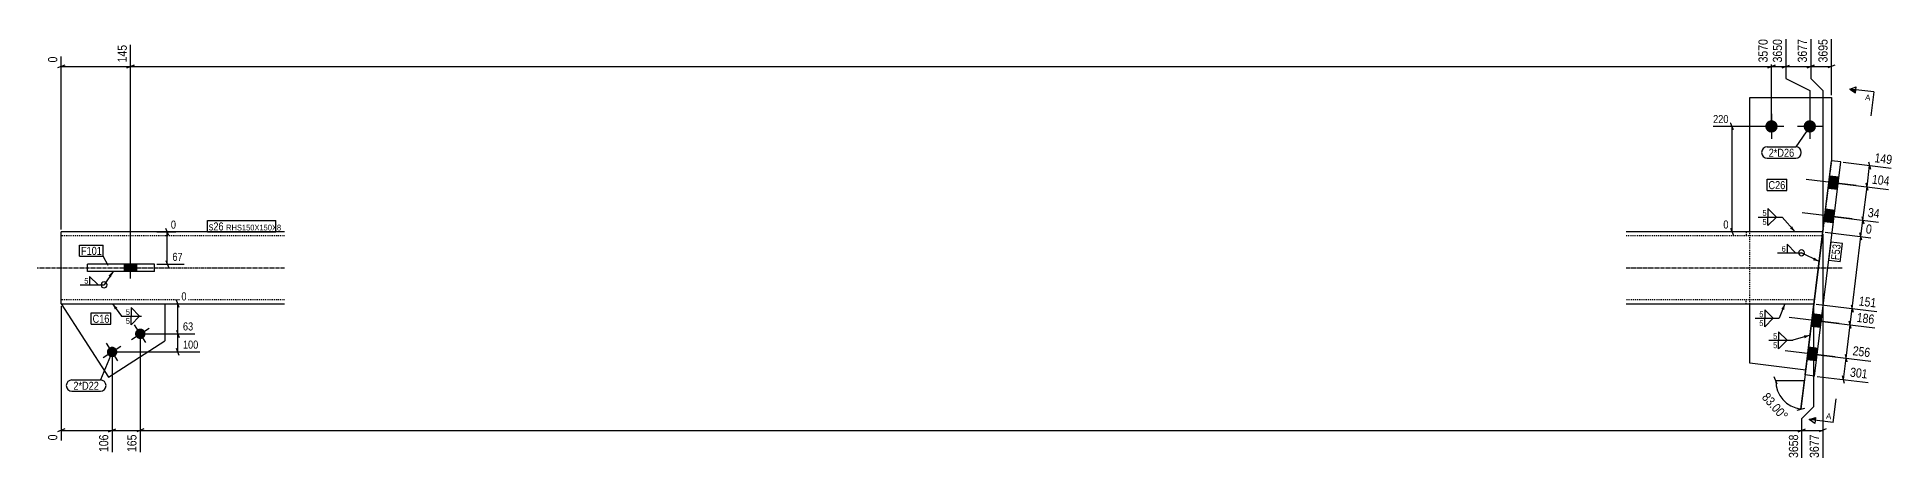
# Model space of a CAD drawing. Header units: millimetres. Extents: x 17 to 27932, y 7 to 1555.
# Drawn here: x 8192 to 12070, y 8 to 890 of the extents above; entities that cross this region are included whole.
import ezdxf

# ---------------------------------------------------------------- set-up
doc = ezdxf.new("R2010")
doc.units = ezdxf.units.MM
doc.linetypes.add('DXK_LINE_DOT2', pattern=[3.9198, 1.9599, -1.9599])
doc.linetypes.add('DXK_LINE_DOT3', pattern=[5.9187, 2.979, -0.9799, 0.9799, -0.9799])
for name, color, linetype in [('MÅLSÆTNING', 7, 'Continuous'), ('STÅL', 7, 'Continuous'), ('TEKST', 7, 'Continuous')]:
    doc.layers.add(name, color=color, linetype=linetype)
doc.styles.add('Arial', font='ARIAL.TTF', dxfattribs={"height": 0.2})
doc.styles.add('Arial Narrow', font='ARIALN.TTF', dxfattribs={"height": 0.2})

msp = doc.modelspace()

# ---------------------------------------------------------------- hatches: boundary and pattern name
at = {"layer": 'STÅL', "linetype": 'Continuous'}
for points in [[(11825.3, 703.5, -1), (11799.3, 703.5, -1)], [(11905.3, 703.5, -1), (11879.3, 703.5, -1)], [(11933.5, 600), (11930.3, 574.2), (11950.2, 571.8), (11953.4, 597.6)], [(11933.5, 600), (11930.3, 574.2), (11950.2, 571.8), (11953.4, 597.6)], [(11925, 530.6), (11921.8, 504.7), (11941.7, 502.3), (11944.8, 528.1)], [(11925, 530.6), (11921.8, 504.7), (11941.7, 502.3), (11944.8, 528.1)], [(8400.3, 416), (8374.3, 416), (8374.3, 401), (8400.3, 401)], [(11898.2, 312.2), (11895, 286.4), (11914.8, 283.9), (11918, 309.8)], [(11898.2, 312.2), (11895, 286.4), (11914.8, 283.9), (11918, 309.8)], [(8398.3, 264.9, -1), (8416.8, 276.8, -1)], [(8339.4, 227, -1), (8357.9, 238.9, -1)], [(11889.6, 242.7), (11886.5, 216.9), (11906.3, 214.5), (11909.5, 240.3)], [(11889.6, 242.7), (11886.5, 216.9), (11906.3, 214.5), (11909.5, 240.3)]]:
    msp.add_hatch(color=96, dxfattribs=at).paths.add_polyline_path(points)
at = {"layer": 'TEKST', "linetype": 'Continuous'}
for color, points in [(3, [(11855.6, 495), (11861.4, 483.5), (11850.9, 490.9)]), (3, [(11901.8, 430), (11911.6, 421.6), (11899, 424.4)]), (3, [(8341.1, 392.3), (8350.6, 401), (8346.3, 388.8)]), (3, [(11832.9, 323.1), (11840.5, 333.5), (11838.7, 320.7)]), (3, [(11879.9, 267.5), (11892.8, 268.1), (11881.7, 261.5)]), (30, [(11904.4, 96.5), (11903.7, 90.3), (11891.3, 91.8)])]:
    msp.add_hatch(color=color, dxfattribs=at).paths.add_polyline_path(points)

# ---------------------------------------------------------------- linework, layer by layer
at = {"layer": 'MÅLSÆTNING', "color": 7, "linetype": 'Continuous'}
for p, q in [((8387.3, 413.5), (8387.3, 873.4)), ((8387.3, 413.5), (8387.3, 873.4)), ((11812.3, 708.5), (11812.3, 885.6)), ((11842.3, 885.6), (11842.3, 803.4)), ((11842.3, 885.6), (11842.3, 803.4)), ((11894.2, 885.6), (11894.2, 803.4)), ((11937.3, 768.5), (11937.3, 885.6)), ((8249.8, 831.4), (8234.8, 825.4)), ((8242.3, 488.5), (8242.3, 849.1)), ((8242.3, 828.4), (8387.3, 828.4)), ((8394.8, 831.4), (8379.8, 825.4)), ((8379.8, 825.4), (8394.8, 831.4)), ((8387.3, 828.4), (11812.3, 828.4)), ((11804.8, 825.4), (11819.8, 831.4)), ((11834.8, 825.4), (11849.8, 831.4)), ((11886.7, 825.4), (11901.7, 831.4)), ((11894.2, 828.4), (11937.3, 828.4)), ((11944.8, 831.4), (11929.8, 825.4)), ((11842.3, 803.4), (11892.3, 778.4)), ((11842.3, 803.4), (11892.3, 778.4)), ((11892.3, 778.4), (11892.3, 708.5)), ((11892.3, 778.4), (11892.3, 708.5)), ((11894.2, 803.4), (11919.2, 778.4)), ((11894.2, 803.4), (11919.2, 778.4)), ((11919.2, 778.4), (11919.2, 488.5)), ((11919.2, 778.4), (11919.2, 488.5)), ((11807.3, 703.5), (11690.5, 703.5)), ((11733, 696), (11727, 711)), ((11730, 483.5), (11730, 703.5)), ((11962.2, 628.7), (12061.9, 616.5)), ((12011.7, 577.3), (12017.2, 622)), ((12015.1, 629.8), (12019.3, 614.2)), ((11936.9, 586.5), (12056.4, 571.8)), ((11936.9, 586.5), (12056.4, 571.8)), ((12013.8, 569.5), (12009.7, 585.1)), ((12013.8, 569.5), (12009.7, 585.1)), ((12003.2, 507.8), (12011.7, 577.3)), ((11928.4, 517), (12035.8, 503.8)), ((12001.1, 515.7), (12005.3, 500)), ((8442.4, 483.3), (8482, 483.3)), ((8466.9, 475.8), (8460.9, 490.8)), ((8463.9, 416), (8463.9, 483.3)), ((11762.3, 483.5), (11711.8, 483.5)), ((11727, 491), (11733, 476)), ((11918.6, 478.5), (11873.8, 113.8)), ((11919.2, 478.5), (11919.2, 12)), ((11924.2, 482.9), (12019.5, 471.1)), ((11980.6, 323.7), (11999, 473.7)), ((12001.1, 465.9), (11996.9, 481.5)), ((8442.3, 416), (8499.1, 416)), ((8460.9, 423.5), (8466.9, 408.5)), ((8242.3, 328.5), (8242.3, 48.6)), ((8463.6, 333.5), (8504.1, 333.5)), ((8488.9, 326), (8482.9, 341)), ((8485.9, 270.9), (8485.9, 333.5)), ((11900.8, 119.3), (11900.8, 328.5)), ((11900.8, 119.3), (11900.8, 328.5)), ((11905.7, 332.9), (12032.5, 317.3)), ((11905.7, 332.9), (12032.5, 317.3)), ((11976.4, 289.5), (11980.6, 323.7)), ((11978.5, 331.5), (11982.6, 315.9)), ((11978.5, 331.5), (11982.6, 315.9)), ((8482.9, 278.4), (8488.9, 263.4)), ((8482.9, 278.4), (8488.9, 263.4)), ((11901.5, 298.7), (12028.3, 283.1)), ((11901.5, 298.7), (12028.3, 283.1)), ((11967.9, 220), (11976.4, 289.5)), ((11978.4, 281.7), (11974.3, 297.3)), ((11978.4, 281.7), (11974.3, 297.3)), ((8353.7, 233), (8531.8, 233)), ((8407.5, 265.9), (8407.5, 24.2)), ((8407.5, 265.9), (8407.5, 24.2)), ((8412.5, 270.9), (8521.1, 270.9)), ((8412.5, 270.9), (8521.1, 270.9)), ((8488.9, 225.5), (8482.9, 240.5)), ((8485.9, 233), (8485.9, 270.9)), ((8348.7, 228), (8348.7, 24.2)), ((8348.7, 228), (8348.7, 24.2)), ((11893, 229.2), (12019.8, 213.6)), ((11893, 229.2), (12019.8, 213.6)), ((11962.4, 175.3), (11967.9, 220)), ((11965.8, 227.8), (11969.9, 212.2)), ((11965.8, 227.8), (11969.9, 212.2)), ((11824.1, 165.9), (11818.1, 180.9)), ((11821.1, 173.4), (11881.1, 173.4)), ((11873.8, 113.8), (11881.1, 173.4)), ((11907.4, 182.1), (12014.3, 169)), ((11964.4, 167.5), (11960.3, 183.2)), ((11875.8, 94.3), (11900.8, 119.3)), ((11875.8, 94.3), (11900.8, 119.3)), ((11866, 111.7), (11881.6, 115.9)), ((11875.8, 12), (11875.8, 94.3)), ((8249.8, 72.3), (8234.8, 66.3)), ((8242.3, 69.3), (8348.7, 69.3)), ((8341.2, 66.3), (8356.2, 72.3)), ((8348.7, 69.3), (8407.5, 69.3)), ((8415, 72.3), (8400, 66.3)), ((8415, 72.3), (8400, 66.3)), ((11875.8, 69.3), (11919.2, 69.3)), ((11926.7, 72.3), (11911.7, 66.3))]:
    msp.add_line(p, q, dxfattribs=at)
msp.add_arc((11881.1, 173.4), 60, 180, 263, dxfattribs=at)
at = {"layer": 'STÅL', "color": 2, "linetype": 'Continuous'}
for p, q in [((11767.3, 483.5), (11767.3, 763.5)), ((11767.3, 763.5), (11937.3, 763.5)), ((11937.3, 763.5), (11937.3, 630.7)), ((11882.6, 185.1), (11937.4, 631.8)), ((11902.4, 182.7), (11957.3, 629.4)), ((11957.3, 629.4), (11937.4, 631.8)), ((8708.6, 483.5), (8242.3, 483.5)), ((8242.3, 463.5), (8242.3, 483.5)), ((11919.2, 483.5), (11509.3, 483.5)), ((8242.3, 353.5), (8242.3, 463.5)), ((8297.3, 401), (8297.3, 416)), ((8437.3, 416), (8297.3, 416)), ((8437.3, 401), (8297.3, 401)), ((8437.3, 401), (8437.3, 416)), ((8242.3, 333.5), (8242.3, 353.5)), ((8242.3, 333.5), (8340.9, 180.4)), ((8242.3, 333.5), (8708.6, 333.5)), ((8458.6, 333.5), (8458.6, 256.2)), ((11509.3, 333.5), (11900.8, 333.5)), ((11767.3, 209.4), (11767.3, 333.5)), ((8340.9, 180.4), (8458.6, 256.2)), ((11883.8, 195.1), (11767.3, 209.4)), ((11902.4, 182.7), (11882.6, 185.1))]:
    msp.add_line(p, q, dxfattribs=at)
at = {"layer": 'STÅL', "color": 96, "linetype": 'Continuous'}
for p, q in [((11838.3, 703.5), (11786.3, 703.5)), ((11812.3, 729.5), (11812.3, 677.5)), ((11918.3, 703.5), (11866.3, 703.5)), ((11892.3, 729.5), (11892.3, 677.5)), ((11989, 580.1), (11884.8, 592.9)), ((11989, 580.1), (11884.8, 592.9)), ((11953.4, 597.6), (11933.5, 600)), ((11953.4, 597.6), (11933.5, 600)), ((11950.2, 571.8), (11930.3, 574.2)), ((11950.2, 571.8), (11930.3, 574.2)), ((11980.5, 510.6), (11876.2, 523.4)), ((11980.5, 510.6), (11876.2, 523.4)), ((11941.7, 502.3), (11921.8, 504.7)), ((11941.7, 502.3), (11921.8, 504.7)), ((11944.8, 528.1), (11925, 530.6)), ((11944.8, 528.1), (11925, 530.6)), ((8374.3, 401), (8374.3, 416)), ((8387.3, 386), (8387.3, 416)), ((8400.3, 401), (8400.3, 416)), ((11918, 309.8), (11898.2, 312.2)), ((11918, 309.8), (11898.2, 312.2)), ((8389, 259), (8426, 282.8)), ((8419.4, 252.4), (8395.6, 289.4)), ((11953.7, 292.3), (11849.4, 305.1)), ((11953.7, 292.3), (11849.4, 305.1)), ((11914.8, 283.9), (11895, 286.4)), ((11914.8, 283.9), (11895, 286.4)), ((8330.2, 221.1), (8367.2, 244.9)), ((8360.6, 214.5), (8336.8, 251.5)), ((11945.1, 222.8), (11840.9, 235.6)), ((11945.1, 222.8), (11840.9, 235.6)), ((11909.5, 240.3), (11889.6, 242.7)), ((11909.5, 240.3), (11889.6, 242.7)), ((11906.3, 214.5), (11886.5, 216.9)), ((11906.3, 214.5), (11886.5, 216.9))]:
    msp.add_line(p, q, dxfattribs=at)
at = {"layer": 'STÅL', "color": 7, "linetype": 'DXK_LINE_DOT2'}
for p, q in [((11937.3, 630.7), (11883.8, 195.1)), ((8708.6, 475.5), (8242.3, 475.5)), ((11918.2, 475.5), (11509.3, 475.5)), ((11759.3, 483.5), (11759.3, 475.5)), ((11767.3, 333.5), (11767.3, 483.5)), ((11919.2, 483.5), (11900.8, 333.5)), ((8242.3, 342.4), (8242.3, 353.5)), ((8242.3, 341.5), (8242.3, 342.4)), ((8708.6, 341.5), (8242.3, 341.5)), ((8242.3, 335), (8242.3, 341.5)), ((8242.3, 333.5), (8458.6, 333.5)), ((11901.8, 341.5), (11509.3, 341.5)), ((11759.3, 333.5), (11759.3, 341.5))]:
    msp.add_line(p, q, dxfattribs=at)
at = {"layer": 'STÅL', "color": 7, "linetype": 'DXK_LINE_DOT3'}
for p, q in [((8192.3, 408.5), (8708.6, 408.5)), ((11509.3, 408.5), (11960, 408.5))]:
    msp.add_line(p, q, dxfattribs=at)
at = {"layer": 'TEKST', "color": 30, "linetype": 'Continuous'}
for p, q in [((11975.9, 781.4), (11987.6, 773.7)), ((11891.3, 91.8), (11904.4, 96.5))]:
    msp.add_line(p, q, dxfattribs=at)
at = {"layer": 'TEKST', "color": 3, "linetype": 'Continuous'}
for p, q in [((11861.4, 483.5), (11834.8, 514.4)), ((11911.6, 421.6), (11874.9, 439.8)), ((8350.6, 401), (8332, 372.9)), ((11840.5, 333.5), (11828.3, 303.2)), ((11892.8, 268.1), (11857.1, 257.3))]:
    msp.add_line(p, q, dxfattribs=at)
for centre, start, end in [((11874.9, 439.8), 90, 270), ((11874.9, 439.8), 270, 90), ((8332, 372.9), 90, 270), ((8332, 372.9), 270, 90)]:
    msp.add_arc(centre, 6.25, start, end, dxfattribs=at)

# ---------------------------------------------------------------- wipeouts: each hides what was drawn before it
at = {"color": 0, "linetype": 'Continuous'}
msp.add_wipeout([(12018.3, 757.3), (12019.8, 769.7), (12008.8, 771.1), (12007.3, 758.7)], dxfattribs=at).dxf.layer = 'TEKST'
at = {"color": 0}
for points in [[(11859.8, 640.2), (11859.8, 657.7), (11806.5, 657.7), (11806.5, 640.2)], [(11841.2, 572.7), (11841.2, 590.2), (11806, 590.2), (11806, 572.7)], [(11802, 515.9), (11802, 530.4), (11792.4, 530.4), (11792.4, 515.9)], [(8327.4, 435.5), (8327.4, 453), (8283.7, 453), (8283.7, 435.5)], [(11842.2, 441.3), (11842.2, 455.8), (11832.5, 455.8), (11832.5, 441.3)], [(11824.4, 258.8), (11824.4, 273.3), (11814.8, 273.3), (11814.8, 258.8)]]:
    msp.add_wipeout(points, dxfattribs=at).dxf.layer = 'TEKST'

# ---------------------------------------------------------------- next in the draw order: hatches: boundary and pattern name
at = {"layer": 'TEKST', "linetype": 'Continuous'}
msp.add_hatch(color=30, dxfattribs=at).paths.add_polyline_path([(11988.3, 779.9), (11987.6, 773.7), (11975.9, 781.4)])

# ---------------------------------------------------------------- next in the draw order: linework, layer by layer
at = {"layer": 'TEKST', "color": 30, "linetype": 'Continuous'}
for p in [(11975.9, 781.4), (11987.6, 773.7)]:
    msp.add_line(p, (11989.1, 786.1), dxfattribs=at)
at = {"layer": 'TEKST', "color": 7, "linetype": 'Continuous'}
for q in [(11975.9, 781.4), (12019.5, 725.7)]:
    msp.add_line((12025.6, 775.3), q, dxfattribs=at)
at = {"layer": 'TEKST', "color": 3, "linetype": 'Continuous'}
for p, q in [((11822.5, 514.4), (11804.6, 532.2)), ((11804.6, 532.2), (11804.6, 514.4)), ((11804.6, 514.4), (11822.5, 514.4)), ((11824.8, 439.8), (11874.9, 439.8)), ((11862.6, 439.8), (11844.7, 457.7)), ((11844.7, 457.7), (11844.7, 439.8)), ((11844.7, 439.8), (11862.6, 439.8)), ((11844.8, 257.3), (11826.9, 275.1)), ((11826.9, 275.1), (11826.9, 257.3)), ((11826.9, 257.3), (11844.8, 257.3))]:
    msp.add_line(p, q, dxfattribs=at)

# ---------------------------------------------------------------- next in the draw order: texts
at = {"layer": 'TEKST', "color": 3, "linetype": 'Continuous', "style": 'Arial'}
msp.add_text('A', height=11.9, rotation=-7.0015, dxfattribs=at).set_placement((12007.3, 758.7))
at = {"layer": 'TEKST', "color": 3, "style": 'Arial Narrow'}
msp.add_text('6', height=11.9, dxfattribs=at).set_placement((11833.5, 442.3))

# ---------------------------------------------------------------- next in the draw order: wipeouts: each hides what was drawn before it
at = {"color": 0, "linetype": 'Continuous'}
for points, layer in [([(8238.3, 853.1), (8210.3, 853.1), (8210.3, 832.9), (8238.3, 832.9)], 'MÅLSÆTNING'), ([(8383.3, 877.4), (8355.3, 877.4), (8355.3, 832.9), (8383.3, 832.9)], 'MÅLSÆTNING'), ([(11808.3, 889.6), (11780.3, 889.6), (11780.3, 832.9), (11808.3, 832.9)], 'MÅLSÆTNING'), ([(11933.3, 889.6), (11905.3, 889.6), (11905.3, 832.9), (11933.3, 832.9)], 'MÅLSÆTNING'), ([(11726, 707), (11726, 731.5), (11687, 731.5), (11687, 707)], 'MÅLSÆTNING'), ([(12066.4, 620), (12069.8, 647.8), (12025.6, 653.2), (12022.2, 625.4)], 'MÅLSÆTNING'), ([(8485.5, 486.8), (8485.5, 511.3), (8467.9, 511.3), (8467.9, 486.8)], 'MÅLSÆTNING'), ([(11726, 487), (11726, 511.5), (11708.3, 511.5), (11708.3, 487)], 'MÅLSÆTNING'), ([(12024, 474.6), (12027.4, 502.4), (12007.4, 504.9), (12003.9, 477.1)], 'MÅLSÆTNING'), ([(8499.4, 419.5), (8499.4, 444), (8471.1, 444), (8471.1, 419.5)], 'MÅLSÆTNING'), ([(8507.6, 337), (8507.6, 361.5), (8489.9, 361.5), (8489.9, 337)], 'MÅLSÆTNING'), ([(12033.4, 321.2), (12036.8, 349), (11992.6, 354.4), (11989.1, 326.6)], 'MÅLSÆTNING'), ([(8521.4, 274.4), (8521.4, 298.9), (8493.1, 298.9), (8493.1, 274.4)], 'MÅLSÆTNING'), ([(12020.6, 217.6), (12024.1, 245.3), (11979.8, 250.8), (11976.4, 223)], 'MÅLSÆTNING'), ([(8238.3, 64.7), (8210.3, 64.7), (8210.3, 44.6), (8238.3, 44.6)], 'MÅLSÆTNING'), ([(11936.7, 92.5), (11938.2, 104.9), (11927.2, 106.3), (11925.7, 93.9)], 'TEKST')]:
    msp.add_wipeout(points, dxfattribs=at).dxf.layer = layer
at = {"color": 0}
for points, layer in [([(11834.1, 82.7), (11855.1, 101.3), (11806.4, 156.3), (11785.4, 137.8)], 'MÅLSÆTNING'), ([(11859.8, 640.2), (11859.8, 657.7), (11806.5, 657.7), (11806.5, 640.2)], 'TEKST'), ([(11841.2, 572.7), (11841.2, 590.2), (11806, 590.2), (11806, 572.7)], 'TEKST'), ([(8581.4, 486.5), (8581.4, 504), (8550.5, 504), (8550.5, 486.5)], 'TEKST'), ([(8327.4, 435.5), (8327.4, 453), (8283.7, 453), (8283.7, 435.5)], 'TEKST'), ([(8299.3, 374.4), (8299.3, 388.9), (8289.7, 388.9), (8289.7, 374.4)], 'TEKST'), ([(8343.2, 293.9), (8343.2, 311.4), (8308, 311.4), (8308, 293.9)], 'TEKST'), ([(8385.8, 309.3), (8385.8, 323.8), (8376.2, 323.8), (8376.2, 309.3)], 'TEKST'), ([(11795.5, 304.7), (11795.5, 319.2), (11785.9, 319.2), (11785.9, 304.7)], 'TEKST'), ([(8321.2, 154.1), (8321.2, 171.6), (8267.9, 171.6), (8267.9, 154.1)], 'TEKST')]:
    msp.add_wipeout(points, dxfattribs=at).dxf.layer = layer

# ---------------------------------------------------------------- next in the draw order: linework, layer by layer
at = {"layer": 'MÅLSÆTNING', "color": 7, "linetype": 'Continuous'}
for p, q in [((11812.3, 708.5), (11812.3, 885.6)), ((11894.2, 885.6), (11894.2, 803.4)), ((11819.8, 831.4), (11804.8, 825.4)), ((11812.3, 828.4), (11842.3, 828.4)), ((11842.3, 828.4), (11894.2, 828.4)), ((11901.7, 831.4), (11886.7, 825.4)), ((11928.4, 517), (12035.8, 503.8)), ((11999, 473.7), (12003.2, 507.8)), ((12001.1, 515.7), (12005.3, 500)), ((11924.2, 482.9), (12019.5, 471.1)), ((12001.1, 465.9), (11996.9, 481.5)), ((11868.3, 66.3), (11883.3, 72.3))]:
    msp.add_line(p, q, dxfattribs=at)
at = {"layer": 'TEKST', "color": 7, "linetype": 'Continuous'}
for p, q in [((11892.3, 703.5), (11862.8, 660.7)), ((11803.5, 660.7), (11862.8, 660.7)), ((11803.5, 637.2), (11862.8, 637.2)), ((11803, 593.2), (11844.2, 593.2)), ((11803, 569.7), (11803, 593.2)), ((11844.2, 569.7), (11844.2, 593.2)), ((11803, 569.7), (11844.2, 569.7)), ((8280.7, 456), (8330.4, 456)), ((8280.7, 432.5), (8280.7, 456)), ((8280.7, 432.5), (8330.4, 432.5)), ((8330.4, 432.5), (8330.4, 456)), ((8340.2, 413.3), (8330.4, 432.5)), ((11940.9, 85.7), (11947, 135.3)), ((11940.9, 85.7), (11891.3, 91.8))]:
    msp.add_line(p, q, dxfattribs=at)
at = {"layer": 'TEKST', "color": 3, "linetype": 'Continuous'}
for p, q in [((8319.7, 372.9), (8301.8, 390.7)), ((8301.8, 390.7), (8301.8, 372.9)), ((8281.9, 372.9), (8332, 372.9)), ((8301.8, 372.9), (8319.7, 372.9)), ((8406.2, 307.8), (8388.4, 325.7)), ((8388.4, 325.7), (8388.4, 307.8)), ((11816, 303.2), (11798.1, 321.1)), ((11798.1, 321.1), (11798.1, 303.2)), ((8388.4, 307.8), (8406.2, 307.8)), ((11798.1, 303.2), (11816, 303.2))]:
    msp.add_line(p, q, dxfattribs=at)
at = {"layer": 'TEKST', "color": 7, "linetype": 'Continuous'}
for centre, start, end in [((11803.5, 649), 90, 270), ((11862.8, 649), 270, 90)]:
    msp.add_arc(centre, 11.8, start, end, dxfattribs=at)

# ---------------------------------------------------------------- next in the draw order: texts
at = {"layer": 'MÅLSÆTNING', "color": 3, "linetype": 'Continuous', "style": 'Arial Narrow'}
for s, height, rotation, p in [('145', 19.09, 90.0002, (8379.3, 836.9)), ('3570', 19.09, 90.0002, (11804.3, 836.9)), ('3695', 19.09, 90.0002, (11929.3, 836.9)), ('0', 19.1, 90.0002, (8234.3, 836.9)), ('149', 19.09, -7.0015, (12026.6, 628.9)), ('0', 19.1, -7.0015, (12008.4, 480.6)), ('151', 19.09, -7.0015, (11993.6, 330.1)), ('0', 19.1, 90.0002, (8234.3, 48.6))]:
    msp.add_text(s, height=height, rotation=rotation, dxfattribs=at).set_placement(p)
for s, p in [('220', (11690.5, 710.5)), ('0', (8471.4, 490.3)), ('0', (11711.8, 490.5)), ('67', (8474.6, 423)), ('0', (8493.4, 340.5))]:
    msp.add_text(s, height=16.7, dxfattribs=at).set_placement(p)
at = {"layer": 'MÅLSÆTNING', "color": 3, "style": 'Arial Narrow'}
msp.add_text('83.00°', height=19.09, rotation=-48.5009, dxfattribs=at).set_placement((11791.1, 137.4))
at = {"layer": 'TEKST', "color": 3, "style": 'Arial Narrow'}
for s, height, p in [('2*D26', 16.7, (11806.5, 640.2)), ('C26', 16.7, (11806, 572.7)), ('F101', 16.7, (8283.7, 435.5)), ('5', 11.9, (8290.7, 375.4))]:
    msp.add_text(s, height=height, dxfattribs=at).set_placement(p)
at = {"layer": 'TEKST', "color": 3, "linetype": 'Continuous', "style": 'Arial'}
msp.add_text('A', height=11.9, rotation=-7.0015, dxfattribs=at).set_placement((11925.7, 93.9))

# ---------------------------------------------------------------- next in the draw order: wipeouts: each hides what was drawn before it
at = {"color": 0, "linetype": 'Continuous'}
for points, layer in [([(8532.1, 236.5), (8532.1, 261), (8493.1, 261), (8493.1, 236.5)], 'MÅLSÆTNING'), ([(12015.2, 172.9), (12018.6, 200.7), (11974.3, 206.1), (11970.9, 178.3)], 'MÅLSÆTNING'), ([(11802, 497.1), (11802, 511.6), (11792.4, 511.6), (11792.4, 497.1)], 'TEKST'), ([(11824.4, 240), (11824.4, 254.5), (11814.8, 254.5), (11814.8, 240)], 'TEKST')]:
    msp.add_wipeout(points, dxfattribs=at).dxf.layer = layer
at = {"color": 0}
for points in [[(8581.4, 486.5), (8581.4, 504), (8550.5, 504), (8550.5, 486.5)], [(8343.2, 293.9), (8343.2, 311.4), (8308, 311.4), (8308, 293.9)], [(8321.2, 154.1), (8321.2, 171.6), (8267.9, 171.6), (8267.9, 154.1)]]:
    msp.add_wipeout(points, dxfattribs=at).dxf.layer = 'TEKST'

# ---------------------------------------------------------------- next in the draw order: linework, layer by layer
at = {"layer": 'TEKST', "color": 7, "linetype": 'Continuous'}
for p, q in [((8547.5, 483.5), (8547.5, 507)), ((8305, 314.4), (8346.2, 314.4)), ((8305, 290.9), (8305, 314.4)), ((8346.2, 290.9), (8346.2, 314.4)), ((8305, 290.9), (8346.2, 290.9)), ((8348.7, 233), (8324.2, 174.6)), ((8264.9, 174.6), (8324.2, 174.6)), ((8264.9, 151.1), (8324.2, 151.1))]:
    msp.add_line(p, q, dxfattribs=at)
at = {"layer": 'TEKST', "color": 3, "linetype": 'Continuous'}
for p, q in [((11784.7, 514.4), (11834.8, 514.4)), ((11804.6, 514.4), (11822.5, 514.4)), ((11822.5, 514.4), (11804.6, 496.5)), ((11804.6, 496.5), (11804.6, 514.4)), ((11807, 257.3), (11857.1, 257.3)), ((11826.9, 257.3), (11844.8, 257.3)), ((11844.8, 257.3), (11826.9, 239.4)), ((11826.9, 239.4), (11826.9, 257.3))]:
    msp.add_line(p, q, dxfattribs=at)
at = {"layer": 'TEKST', "color": 7, "linetype": 'Continuous'}
for centre, start, end in [((8264.9, 162.8), 90, 270), ((8324.2, 162.8), 270, 90)]:
    msp.add_arc(centre, 11.8, start, end, dxfattribs=at)

# ---------------------------------------------------------------- next in the draw order: texts
at = {"layer": 'MÅLSÆTNING', "color": 3, "linetype": 'Continuous', "style": 'Arial Narrow'}
for s, p in [('63', (8496.6, 277.9)), ('100', (8496.6, 240))]:
    msp.add_text(s, height=16.7, dxfattribs=at).set_placement(p)
for s, p in [('256', (11980.9, 226.5)), ('301', (11975.4, 181.8))]:
    msp.add_text(s, height=19.09, rotation=-7.0015, dxfattribs=at).set_placement(p)
at = {"layer": 'TEKST', "color": 3, "style": 'Arial Narrow'}
for s, height, p in [('5', 11.9, (11793.4, 516.9)), ('C16', 16.7, (8308, 293.9)), ('5', 11.9, (11815.8, 259.8)), ('2*D22', 16.7, (8267.9, 154.1))]:
    msp.add_text(s, height=height, dxfattribs=at).set_placement(p)
at = {"layer": 'TEKST', "color": 3, "linetype": 'Continuous', "style": 'Arial Narrow'}
for p in [(11793.4, 498.1), (11815.8, 241)]:
    msp.add_text('5', height=11.9, dxfattribs=at).set_placement(p)

# ---------------------------------------------------------------- next in the draw order: wipeouts: each hides what was drawn before it
at = {"color": 0, "linetype": 'Continuous'}
for points, layer in [([(11890.2, 889.6), (11862.2, 889.6), (11862.2, 832.9), (11890.2, 832.9)], 'MÅLSÆTNING'), ([(12060.9, 575.3), (12064.3, 603.1), (12020.1, 608.5), (12016.7, 580.7)], 'MÅLSÆTNING'), ([(12040.3, 507.3), (12043.7, 535.1), (12011.6, 539.1), (12008.1, 511.3)], 'MÅLSÆTNING'), ([(12029.2, 287), (12032.6, 314.8), (11988.4, 320.3), (11985, 292.5)], 'MÅLSÆTNING'), ([(11915.2, 64.7), (11887.2, 64.7), (11887.2, 8), (11915.2, 8)], 'MÅLSÆTNING'), ([(8385.8, 290.6), (8385.8, 305.1), (8376.2, 305.1), (8376.2, 290.6)], 'TEKST'), ([(11795.5, 286), (11795.5, 300.5), (11785.9, 300.5), (11785.9, 286)], 'TEKST')]:
    msp.add_wipeout(points, dxfattribs=at).dxf.layer = layer
at = {"color": 0}
for points in [[(8687.2, 486.5), (8687.2, 499), (8586.7, 499), (8586.7, 486.5)], [(11956.9, 456.8), (11939.6, 458.9), (11935.5, 426.1), (11952.9, 424)]]:
    msp.add_wipeout(points, dxfattribs=at).dxf.layer = 'TEKST'

# ---------------------------------------------------------------- next in the draw order: hatches: boundary and pattern name
at = {"layer": 'TEKST', "linetype": 'Continuous'}
msp.add_hatch(color=3, dxfattribs=at).paths.add_polyline_path([(8354.5, 321.5), (8349.6, 333.5), (8359.5, 325.2)])

# ---------------------------------------------------------------- next in the draw order: linework, layer by layer
at = {"layer": 'MÅLSÆTNING', "color": 7, "linetype": 'Continuous'}
for p, q in [((11834.8, 825.4), (11849.8, 831.4)), ((11875.8, 12), (11875.8, 94.3)), ((8407.5, 69.3), (11875.8, 69.3)), ((11868.3, 66.3), (11883.3, 72.3))]:
    msp.add_line(p, q, dxfattribs=at)
at = {"layer": 'TEKST', "color": 3, "linetype": 'Continuous'}
for p, q in [((8349.6, 333.5), (8368.4, 307.8)), ((8368.4, 307.8), (8409.8, 307.8)), ((8388.4, 307.8), (8406.2, 307.8)), ((8406.2, 307.8), (8388.4, 289.9)), ((8388.4, 289.9), (8388.4, 307.8)), ((11778.2, 303.2), (11828.3, 303.2)), ((11798.1, 303.2), (11816, 303.2)), ((11816, 303.2), (11798.1, 285.3)), ((11798.1, 285.3), (11798.1, 303.2))]:
    msp.add_line(p, q, dxfattribs=at)
at = {"layer": 'TEKST', "color": 30, "linetype": 'Continuous'}
for p, q in [((11902.9, 84.1), (11891.3, 91.8)), ((11904.4, 96.5), (11902.9, 84.1))]:
    msp.add_line(p, q, dxfattribs=at)

# ---------------------------------------------------------------- next in the draw order: texts
at = {"layer": 'MÅLSÆTNING', "color": 3, "linetype": 'Continuous', "style": 'Arial Narrow'}
for s, rotation, p in [('3677', 90.0002, (11886.2, 836.9)), ('104', -7.0015, (12021.1, 584.2)), ('34', -7.0015, (12012.6, 514.8)), ('186', -7.0015, (11989.4, 295.9)), ('3677', 90.0002, (11911.2, 12))]:
    msp.add_text(s, height=19.09, rotation=rotation, dxfattribs=at).set_placement(p)
at = {"layer": 'TEKST', "color": 3, "style": 'Arial Narrow'}
for p in [(8377.2, 310.3), (11786.9, 305.7)]:
    msp.add_text('5', height=11.9, dxfattribs=at).set_placement(p)
at = {"layer": 'TEKST', "color": 3, "linetype": 'Continuous', "style": 'Arial Narrow'}
for p in [(8377.2, 291.6), (11786.9, 287)]:
    msp.add_text('5', height=11.9, dxfattribs=at).set_placement(p)

# ---------------------------------------------------------------- next in the draw order: wipeouts: each hides what was drawn before it
at = {"color": 0}
for points in [[(8687.2, 486.5), (8687.2, 499), (8586.7, 499), (8586.7, 486.5)], [(11956.9, 456.8), (11939.6, 458.9), (11935.5, 426.1), (11952.9, 424)]]:
    msp.add_wipeout(points, dxfattribs=at).dxf.layer = 'TEKST'

# ---------------------------------------------------------------- next in the draw order: linework, layer by layer
at = {"layer": 'TEKST', "color": 7, "linetype": 'Continuous'}
for p, q in [((8547.5, 507), (8690.2, 507)), ((8690.2, 483.5), (8690.2, 507)), ((8547.5, 483.5), (8690.2, 483.5)), ((11932.2, 423.5), (11937, 462.3)), ((11960.3, 459.4), (11937, 462.3)), ((11955.5, 420.7), (11960.3, 459.4)), ((11955.5, 420.7), (11932.2, 423.5))]:
    msp.add_line(p, q, dxfattribs=at)

# ---------------------------------------------------------------- next in the draw order: texts
at = {"layer": 'TEKST', "color": 3, "style": 'Arial Narrow'}
for s, height, p in [('s26', 16.7, (8550.5, 486.5)), ('RHS150X150X8', 11.93, (8586.7, 486.5))]:
    msp.add_text(s, height=height, dxfattribs=at).set_placement(p)
msp.add_text('F53', height=16.7, rotation=82.9987, dxfattribs=at).set_placement((11952.9, 424))

# ---------------------------------------------------------------- next in the draw order: wipeouts: each hides what was drawn before it
at = {"color": 0, "linetype": 'Continuous'}
for points in [[(11838.3, 889.6), (11810.3, 889.6), (11810.3, 832.9), (11838.3, 832.9)], [(8403.5, 64.7), (8375.5, 64.7), (8375.5, 20.2), (8403.5, 20.2)], [(11871.8, 64.7), (11843.8, 64.7), (11843.8, 8), (11871.8, 8)]]:
    msp.add_wipeout(points, dxfattribs=at).dxf.layer = 'MÅLSÆTNING'

# ---------------------------------------------------------------- next in the draw order: linework, layer by layer
at = {"layer": 'MÅLSÆTNING', "color": 7, "linetype": 'Continuous'}
msp.add_line((8341.2, 66.3), (8356.2, 72.3), dxfattribs=at)

# ---------------------------------------------------------------- next in the draw order: texts
at = {"layer": 'MÅLSÆTNING', "color": 3, "linetype": 'Continuous', "style": 'Arial Narrow'}
for s, p in [('3650', (11834.3, 836.9)), ('165', (8399.5, 24.2)), ('3658', (11867.8, 12))]:
    msp.add_text(s, height=19.09, rotation=90.0002, dxfattribs=at).set_placement(p)

# ---------------------------------------------------------------- next in the draw order: wipeouts: each hides what was drawn before it
at = {"color": 0, "linetype": 'Continuous'}
msp.add_wipeout([(8344.7, 64.7), (8316.7, 64.7), (8316.7, 20.2), (8344.7, 20.2)], dxfattribs=at).dxf.layer = 'MÅLSÆTNING'

# ---------------------------------------------------------------- next in the draw order: texts
at = {"layer": 'MÅLSÆTNING', "color": 3, "linetype": 'Continuous', "style": 'Arial Narrow'}
msp.add_text('106', height=19.09, rotation=90.0002, dxfattribs=at).set_placement((8340.7, 24.2))

doc.saveas('drawing.dxf')
